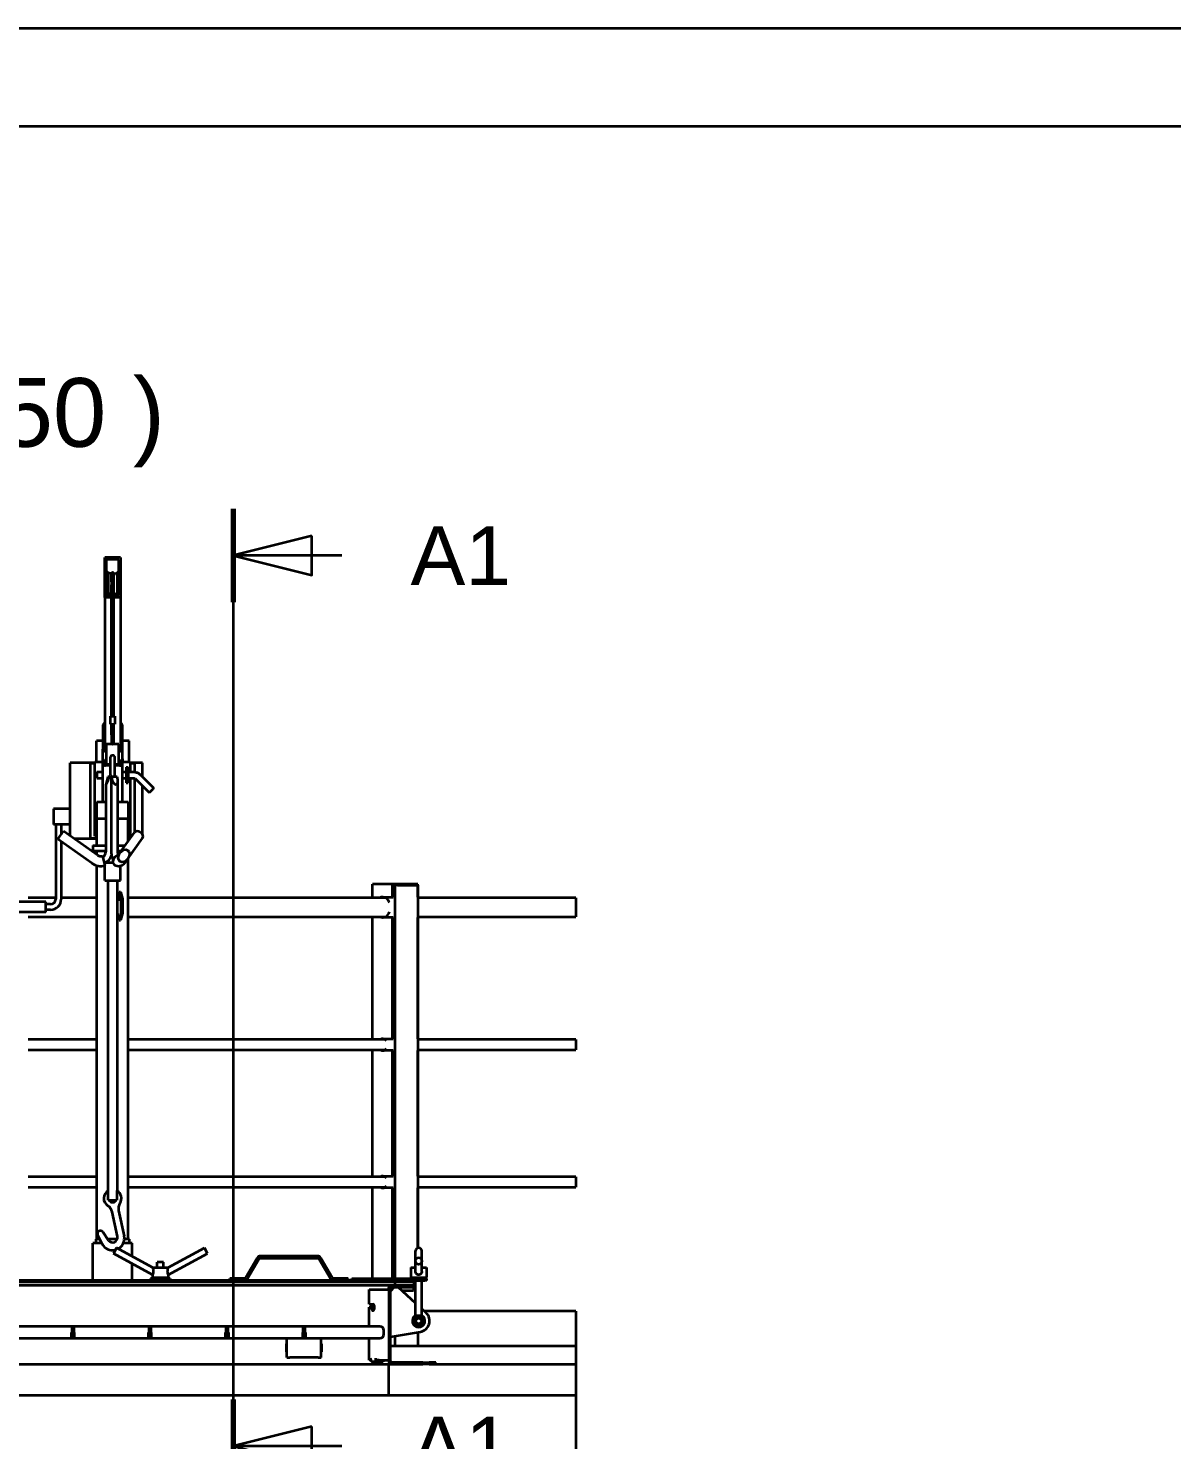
# Model space of a CAD drawing. Header units: millimetres. Extents: x 0 to 42050, y 0 to 29700.
# Drawn here: x 5390 to 8305, y 26104 to 29700 of the extents above; entities that cross this region are included whole.
import ezdxf

# ---------------------------------------------------------------- set-up
doc = ezdxf.new("R2010")
doc.units = ezdxf.units.MM
doc.header["$LTSCALE"] = 50
doc.linetypes.add('CHAIN', pattern=[0.3543, 0.2362, -0.0295, 0.0591, -0.0295])
doc.layers.get('0').update_dxf_attribs({"lineweight": 18})
for name, color, linetype, lineweight in [('Border', 7, 'Continuous', 35), ('Hatch', 7, 'Continuous', 18), ('Section Line', 7, 'CHAIN', 35), ('Symbol', 7, 'Continuous', 18), ('Visible', 7, 'Continuous', 35)]:
    doc.layers.add(name, color=color, linetype=linetype, lineweight=lineweight)
doc.styles.add('Label Text', font='arial.ttf')
doc.styles.add('Title', font='arial.ttf')
pattern_1 = [(100.0002, (0, 0), (-156.33815, -27.5671), [])]
pattern_2 = [(10, (0, 0), (-27.56665, 156.3382), [])]
pattern_3 = [(130.00025, (0, 0), (-121.6091, -102.04305), [])]

# ---------------------------------------------------------------- blocks, each defined once
blk = doc.blocks.new('Borders Bigadan Border')
at = {"layer": 'Border'}
for p, q in [((0, 594), (841, 594)), ((836, 589), (20, 589))]:
    blk.add_line(p, q, dxfattribs=at)
blk = doc.blocks.new('2dTransSection1')
at = {"layer": 'Section Line', "linetype": 'CHAIN', "ltscale": 21.348408}
blk.add_line((118.263, 569.513), (118.263, 519.367), dxfattribs=at)
at = {"layer": 'Section Line', "linetype": 'Continuous', "lineweight": 70}
for p, q in [((118.263, 569.513), (118.263, 564.749)), ((118.263, 524.13), (118.263, 519.367))]:
    blk.add_line(p, q, dxfattribs=at)
at = {"layer": 'Section Line', "linetype": 'Continuous'}
for p, q in [((122.263, 568.131), (118.263, 567.131)), ((122.263, 566.131), (122.263, 568.131)), ((122.263, 567.131), (118.263, 567.131)), ((118.263, 567.131), (122.263, 566.131)), ((123.802, 567.131), (122.263, 567.131)), ((122.263, 522.748), (118.263, 521.748)), ((122.263, 520.748), (122.263, 522.748)), ((122.263, 521.748), (118.263, 521.748)), ((118.263, 521.748), (122.263, 520.748)), ((123.802, 521.748), (122.263, 521.748))]:
    blk.add_line(p, q, dxfattribs=at)
at = {"layer": 'Section Line', "linetype": 'Continuous', "flags": 128}
for points in [[(122.263, 568.131), (118.263, 567.131), (122.263, 566.131), (122.263, 568.131)], [(122.263, 522.748), (118.263, 521.748), (122.263, 520.748), (122.263, 522.748)]]:
    blk.add_lwpolyline(points, dxfattribs=at)
at = {"layer": 'Section Line'}
for points in [[(122.263, 568.131), (118.263, 567.131), (122.263, 566.131), (122.263, 568.131)], [(122.263, 522.748), (118.263, 521.748), (122.263, 520.748), (122.263, 522.748)]]:
    blk.add_solid(points, dxfattribs=at)
at = {"layer": 'Section Line', "char_height": 3, "attachment_point": 7, "style": 'Title'}
for insert in [(127.297, 565.625), (127.297, 520.243)]:
    blk.add_mtext('A1', dxfattribs=dict(at, insert=insert))

msp = doc.modelspace()

# ---------------------------------------------------------------- hatches: boundary and pattern name
at = {"layer": 'Hatch'}
h = msp.add_hatch(dxfattribs=at)
h.set_pattern_fill('ANSI31', color=256, scale=1270, angle=85.00025, style=0)
h.set_pattern_definition(pattern_3)
edge = h.paths.add_edge_path()
edge.add_ellipse((5634.38, 27591.42), major_axis=(10.24, 14.34), ratio=0.7094065, start_angle=0, end_angle=360)
h = msp.add_hatch(dxfattribs=at)
h.set_pattern_fill('ANSI31', color=256, scale=1270, angle=-5.00002, style=0)
h.set_pattern_definition([(40, (0, 0), (-102.0425, 121.6096), [])])
edge = h.paths.add_edge_path()
edge.add_ellipse((6385.51, 26559.17), major_axis=(0, 9.1), ratio=0.8790755, start_angle=0, end_angle=360)
h = msp.add_hatch(dxfattribs=at)
h.set_pattern_fill('ANSI31', color=256, scale=1270, angle=55.00018, style=0)
h.set_pattern_definition(pattern_1)
edge = h.paths.add_edge_path()
edge.add_line((4444.51, 26484.34), (4444.51, 26503.34))
edge.add_ellipse((4447.51, 26503.34), major_axis=(0, 3), ratio=1, start_angle=0, end_angle=90, ccw=False)
edge.add_line((4447.51, 26506.34), (6371.51, 26506.34))
edge.add_ellipse((6371.51, 26503.34), major_axis=(3, 0), ratio=1, start_angle=0, end_angle=90, ccw=False)
edge.add_line((6374.51, 26503.34), (6374.51, 26484.34))
edge.add_line((6374.51, 26484.34), (6377.51, 26484.34))
edge.add_line((6377.51, 26484.34), (6377.51, 26503.34))
edge.add_ellipse((6371.51, 26503.34), major_axis=(0, 6), ratio=1, start_angle=270, end_angle=360)
edge.add_line((6371.51, 26509.34), (4447.51, 26509.34))
edge.add_ellipse((4447.51, 26503.34), major_axis=(-6, 0), ratio=1, start_angle=270, end_angle=360)
edge.add_line((4441.51, 26503.34), (4441.51, 26484.34))
edge.add_line((4441.51, 26484.34), (4444.51, 26484.34))
h = msp.add_hatch(dxfattribs=at)
h.set_pattern_fill('ANSI31', color=256, scale=1270, angle=-35, style=0)
h.set_pattern_definition(pattern_2)
h.paths.add_polyline_path([(6374.51, 26496.34), (6374.51, 26503.34), (6374.51, 26506.34), (6371.51, 26506.34), (6324.51, 26506.34), (6324.51, 26496.34), (6369.51, 26496.34)])
h = msp.add_hatch(dxfattribs=at)
h.set_pattern_fill('ANSI31', color=256, scale=1270, angle=85.00025, style=0)
h.set_pattern_definition(pattern_3)
edge = h.paths.add_edge_path()
edge.add_line((6369.51, 26496.34), (6317.51, 26496.34))
edge.add_ellipse((6317.51, 26488.34), major_axis=(-8, 0), ratio=1, start_angle=270, end_angle=360)
edge.add_line((6309.51, 26488.34), (6309.51, 26304.34))
edge.add_ellipse((6317.51, 26304.34), major_axis=(-8, 0), ratio=1, start_angle=0, end_angle=90)
edge.add_line((6317.51, 26296.34), (6396.51, 26296.34))
edge.add_line((6396.51, 26296.34), (6396.51, 26300.34))
edge.add_line((6396.51, 26300.34), (6317.51, 26300.34))
edge.add_ellipse((6317.51, 26304.34), major_axis=(-4, 0), ratio=1, start_angle=0, end_angle=90, ccw=False)
edge.add_line((6313.51, 26304.34), (6313.51, 26488.34))
edge.add_ellipse((6317.51, 26488.34), major_axis=(0, 4), ratio=1, start_angle=0, end_angle=90, ccw=False)
edge.add_line((6317.51, 26492.34), (6369.51, 26492.34))
edge.add_line((6369.51, 26492.34), (6369.51, 26496.34))
h = msp.add_hatch(dxfattribs=at)
h.set_pattern_fill('ANSI31', color=256, scale=1270, angle=-35, style=0)
h.set_pattern_definition(pattern_2)
h.paths.add_polyline_path([(5507.31, 26362.34), (5507.31, 26392.34), (5501.31, 26392.34), (5501.31, 26362.34)])
h = msp.add_hatch(dxfattribs=at)
h.set_pattern_fill('ANSI31', color=256, scale=1270, angle=-35, style=0)
h.set_pattern_definition(pattern_2)
h.paths.add_polyline_path([(5703.68, 26362.34), (5703.68, 26392.34), (5697.68, 26392.34), (5697.68, 26362.34)])
h = msp.add_hatch(dxfattribs=at)
h.set_pattern_fill('ANSI31', color=256, scale=1270, angle=55.00018, style=0)
h.set_pattern_definition(pattern_1)
h.paths.add_polyline_path([(5900.11, 26362.34), (5900.11, 26392.34), (5894.11, 26392.34), (5894.11, 26362.34)])
h = msp.add_hatch(dxfattribs=at)
h.set_pattern_fill('ANSI31', color=256, scale=1270, angle=-20, style=0)
h.set_pattern_definition([(25, (0, 0), (-67.09065, 143.8764), [])])
h.paths.add_polyline_path([(6096.51, 26362.34), (6096.51, 26392.34), (6090.51, 26392.34), (6090.51, 26362.34)])
h = msp.add_hatch(dxfattribs=at)
h.set_pattern_fill('ANSI31', color=256, scale=1270, angle=85.00025, style=0)
h.set_pattern_definition(pattern_3)
h.paths.add_polyline_path([(6412.51, 26300.34), (6412.51, 26296.34), (6429.51, 26296.34), (6429.51, 26300.34)])

# ---------------------------------------------------------------- linework, layer by layer
at = {"layer": 'Visible'}
for p, q in [((5625.51, 28351.32), (5585.51, 28351.32)), ((5585.51, 28249.8), (5585.51, 28351.32)), ((5589.51, 28346.24), (5589.51, 28254.87)), ((5621.51, 28346.24), (5589.51, 28346.24)), ((5621.51, 28254.87), (5621.51, 28346.24)), ((5625.51, 28351.32), (5625.51, 28249.8)), ((5591.01, 28315.32), (5591.01, 28255.32)), ((5591.51, 28315.32), (5591.01, 28315.32)), ((5591.51, 28315.32), (5591.51, 28255.32)), ((5594.01, 28312.82), (5591.51, 28315.32)), ((5594.01, 28312.82), (5594.01, 28257.82)), ((5602.51, 28310.24), (5594.01, 28312.82)), ((5602.51, 28305.9), (5602.51, 28282.15)), ((5608.51, 28310.24), (5617.01, 28312.82)), ((5608.51, 28282.15), (5608.51, 28305.9)), ((5617.01, 28312.82), (5619.51, 28315.32)), ((5617.01, 28312.82), (5617.01, 28257.82)), ((5619.51, 28315.32), (5619.51, 28281.96)), ((5620.01, 28315.32), (5619.51, 28315.32)), ((5620.01, 28315.32), (5620.01, 28255.32)), ((5602.51, 27946.86), (5602.51, 28282.15)), ((5608.51, 27946.86), (5608.51, 28282.15)), ((5618.01, 28272.84), (5618.01, 28261)), ((5602.51, 28249.8), (5585.51, 28249.8)), ((5585.51, 28249.8), (5585.51, 27861.35)), ((5589.51, 28254.87), (5602.51, 28254.87)), ((5591.51, 28255.32), (5591.01, 28255.32)), ((5594.01, 28257.82), (5591.51, 28255.32)), ((5602.51, 28260.41), (5594.01, 28257.82)), ((5608.51, 28260.41), (5617.01, 28257.82)), ((5608.51, 28254.87), (5621.51, 28254.87)), ((5625.51, 28249.8), (5608.51, 28249.8)), ((5617.01, 28257.82), (5618.1, 28256.73)), ((5620.01, 28255.32), (5618.25, 28255.32)), ((5625.51, 28249.8), (5625.51, 27861.35)), ((5599.51, 27946.86), (5611.51, 27946.86)), ((5599.51, 27946.86), (5599.51, 27926.86)), ((5611.51, 27946.86), (5611.51, 27926.86)), ((5580.51, 27924.95), (5580.51, 27862.86)), ((5584.11, 27862.86), (5584.11, 27924.95)), ((5599.51, 27926.86), (5611.51, 27926.86)), ((5602.51, 27899.86), (5602.51, 27926.86)), ((5608.51, 27899.86), (5608.51, 27926.86)), ((5626.91, 27924.95), (5626.91, 27862.86)), ((5630.51, 27862.86), (5630.51, 27924.95)), ((5564.51, 27831.14), (5564.51, 27884.14)), ((5580.51, 27884.14), (5564.51, 27884.14)), ((5621.51, 27875.63), (5589.51, 27875.63)), ((5589.51, 27875.63), (5589.51, 27824.64)), ((5602.51, 27899.86), (5602.51, 27878.64)), ((5608.51, 27878.64), (5608.51, 27899.86)), ((5621.51, 27824.64), (5621.51, 27875.63)), ((5647.51, 27884.14), (5630.51, 27884.14)), ((5647.51, 27831.14), (5647.51, 27884.14)), ((5580.51, 27838.23), (5580.51, 27862.86)), ((5580.51, 27827.18), (5580.51, 27838.23)), ((5589.51, 27861.28), (5586.11, 27861.28)), ((5586.11, 27858.44), (5589.51, 27858.44)), ((5599.51, 27841.14), (5599.51, 27798.64)), ((5611.51, 27798.64), (5611.51, 27841.14)), ((5624.91, 27861.28), (5621.51, 27861.28)), ((5621.51, 27858.44), (5624.91, 27858.44)), ((5630.51, 27838.23), (5630.51, 27862.86)), ((5630.51, 27838.23), (5630.51, 27827.18)), ((5560.51, 27828.64), (5497.51, 27828.64)), ((5497.51, 27641.87), (5497.51, 27828.64)), ((5554.51, 27826.64), (5548.51, 27826.64)), ((5548.51, 27826.64), (5548.51, 27636.64)), ((5560.51, 27826.64), (5554.51, 27826.64)), ((5560.51, 27831.14), (5580.51, 27831.14)), ((5560.51, 27641.14), (5560.51, 27831.14)), ((5565.51, 27805.25), (5565.51, 27789.25)), ((5565.51, 27805.25), (5580.51, 27805.25)), ((5580.51, 27729.06), (5580.51, 27827.18)), ((5585.51, 27833.84), (5585.51, 27825.44)), ((5585.51, 27825.44), (5589.51, 27825.44)), ((5586.11, 27833.82), (5589.51, 27833.82)), ((5599.51, 27821.5), (5587.71, 27821.5)), ((5589.51, 27824.64), (5599.51, 27824.64)), ((5611.51, 27824.64), (5621.51, 27824.64)), ((5623.31, 27821.5), (5611.51, 27821.5)), ((5621.51, 27833.82), (5624.91, 27833.82)), ((5621.51, 27825.44), (5625.51, 27825.44)), ((5625.51, 27833.84), (5625.51, 27825.44)), ((5630.51, 27831.14), (5650.51, 27831.14)), ((5630.51, 27729.06), (5630.51, 27827.18)), ((5630.51, 27805.25), (5640.51, 27805.25)), ((5640.51, 27817.25), (5640.51, 27777.25)), ((5640.51, 27817.25), (5645.51, 27817.25)), ((5645.51, 27817.25), (5645.51, 27777.25)), ((5645.51, 27805.25), (5658.88, 27805.25)), ((5650.51, 27831.14), (5650.51, 27805.25)), ((5682.01, 27828.64), (5650.51, 27828.64)), ((5656.51, 27826.64), (5650.51, 27826.64)), ((5662.51, 27826.64), (5656.51, 27826.64)), ((5662.51, 27804.97), (5662.51, 27826.64)), ((5682.01, 27792.18), (5682.01, 27828.64)), ((5565.51, 27789.25), (5580.51, 27789.25)), ((5593.63, 27792.64), (5588.27, 27772.64)), ((5588.27, 27772.64), (5588.27, 27601.64)), ((5596.72, 27792.64), (5593.63, 27792.64)), ((5596.72, 27792.64), (5602.13, 27792.64)), ((5601.51, 27794.17), (5601.51, 27792.64)), ((5602.13, 27792.64), (5602.99, 27792.64)), ((5602.13, 27792.64), (5602.13, 27601.64)), ((5616.83, 27792.64), (5602.99, 27792.64)), ((5609.51, 27792.64), (5609.51, 27794.17)), ((5618.13, 27781.21), (5618.13, 27601.64)), ((5630.51, 27789.25), (5640.51, 27789.25)), ((5640.51, 27777.25), (5645.51, 27777.25)), ((5645.51, 27789.25), (5658.88, 27789.25)), ((5650.51, 27789.25), (5650.51, 27641.14)), ((5662.51, 27652.06), (5662.51, 27788.4)), ((5664.57, 27786.92), (5698.78, 27753.1)), ((5675.82, 27798.3), (5710.03, 27764.48)), ((5682.01, 27645.11), (5682.01, 27769.68)), ((5565.51, 27686.66), (5565.51, 27729.06)), ((5565.51, 27729.06), (5588.27, 27729.06)), ((5618.13, 27729.06), (5645.51, 27729.06)), ((5645.51, 27729.06), (5645.51, 27686.66)), ((5454.51, 27711.14), (5454.51, 27671.14)), ((5497.51, 27711.14), (5454.51, 27711.14)), ((5460.51, 27671.14), (5454.51, 27671.14)), ((5474.51, 27671.14), (5460.51, 27671.14)), ((5460.51, 27671.14), (5460.51, 27481.14)), ((5474.51, 27671.14), (5474.51, 27645.88)), ((5497.51, 27671.14), (5474.51, 27671.14)), ((5565.51, 27686.66), (5588.27, 27686.66)), ((5565.51, 27617.34), (5565.51, 27686.66)), ((5618.13, 27686.66), (5645.51, 27686.66)), ((5645.51, 27628.52), (5645.51, 27686.66)), ((5465.86, 27633.52), (5480.2, 27654)), ((5552.91, 27572.56), (5465.86, 27633.52)), ((5474.51, 27627.46), (5474.51, 27481.14)), ((5567.25, 27593.04), (5480.2, 27654)), ((5565.51, 27634.64), (5507.84, 27634.64)), ((5548.51, 27636.64), (5565.51, 27636.64)), ((5565.51, 27641.14), (5560.51, 27641.14)), ((5624.21, 27598.68), (5661.58, 27651.02)), ((5644.55, 27584.15), (5681.93, 27636.5)), ((5650.51, 27641.14), (5645.51, 27641.14)), ((5645.51, 27636.64), (5651.31, 27636.64)), ((5649.89, 27634.64), (5645.51, 27634.64)), ((5682.01, 27634.64), (5680.61, 27634.64)), ((5682.01, 27634.64), (5682.01, 27636.62)), ((5555.51, 27617.34), (5588.27, 27617.34)), ((5555.51, 27617.34), (5555.51, 27604.34)), ((5555.51, 27604.34), (5565.51, 27604.34)), ((5565.51, 27604.34), (5575.51, 27604.34)), ((5565.51, 27594.26), (5565.51, 27604.34)), ((5575.51, 27604.34), (5588.27, 27604.34)), ((5579.65, 27590.82), (5585.84, 27567.15)), ((5618.05, 27590.07), (5624.21, 27598.68)), ((5618.13, 27617.34), (5637.53, 27617.34)), ((5618.13, 27604.34), (5628.24, 27604.34)), ((5638.4, 27575.54), (5644.55, 27584.15)), ((5645.51, 26614.34), (5645.51, 27585.5)), ((5565.51, 26614.34), (5565.51, 27566.69)), ((5585.51, 27568.41), (5585.51, 27573.16)), ((5585.51, 27528.34), (5585.51, 27566.51)), ((5606.46, 27573.34), (5585.57, 27573.34)), ((5593.51, 27578.16), (5593.51, 27573.34)), ((5625.51, 27528.34), (5625.51, 27566.03)), ((5585.51, 27528.34), (5625.51, 27528.34)), ((5593.51, 27528.34), (5593.51, 26737.82)), ((5617.51, 27528.34), (5617.51, 26737.82)), ((5622.59, 27499.41), (5617.53, 27481.51)), ((5617.53, 27481.51), (5617.53, 27445.71)), ((5622.59, 27499.41), (5625.55, 27499.41)), ((5627.65, 27481.51), (5622.59, 27499.41)), ((5625.55, 27499.41), (5630.61, 27481.51)), ((5627.65, 27481.51), (5630.61, 27481.51)), ((5627.65, 27445.71), (5627.65, 27481.51)), ((5630.61, 27481.51), (5630.61, 27445.71)), ((5435.51, 27474.64), (5352.01, 27474.64)), ((5435.51, 27447.64), (5352.01, 27447.64)), ((5435.51, 27447.64), (5435.51, 27474.64)), ((5447.51, 27468.14), (5435.51, 27468.14)), ((5447.51, 27454.14), (5435.51, 27454.14)), ((5617.53, 27445.71), (5622.59, 27427.82)), ((5622.59, 27427.82), (5627.65, 27445.71)), ((5630.61, 27445.71), (5625.55, 27427.82)), ((5630.61, 27445.71), (5627.65, 27445.71)), ((5622.59, 27427.82), (5625.55, 27427.82)), ((5594.6, 26714.34), (5594.6, 26738.46)), ((5616.42, 26738.46), (5616.42, 26714.34)), ((5594.6, 26714.34), (5616.42, 26714.34)), ((5620.88, 26687.63), (5634.84, 26622.58)), ((5617.73, 26621.41), (5604.28, 26684.07)), ((5572.94, 26614.34), (5562.51, 26614.34)), ((5562.51, 26614.34), (5562.51, 26604.34)), ((5578.69, 26602.86), (5567.39, 26625.43)), ((5580.24, 26633.09), (5595.27, 26611.62)), ((5617.19, 26614.34), (5593.37, 26614.34)), ((5648.51, 26614.34), (5635.45, 26614.34)), ((5648.51, 26604.34), (5648.51, 26614.34)), ((5555.51, 26509.34), (5555.51, 26604.34)), ((5577.95, 26604.34), (5555.51, 26604.34)), ((5615.14, 26592.34), (5607.51, 26578.27)), ((5707.51, 26524.04), (5607.51, 26578.27)), ((5707.51, 26542.25), (5615.14, 26592.34)), ((5655.51, 26604.34), (5633.03, 26604.34)), ((5655.51, 26570.44), (5655.51, 26604.34)), ((5747.51, 26542.25), (5839.89, 26592.34)), ((5747.51, 26524.04), (5847.51, 26578.27)), ((5847.51, 26578.27), (5839.89, 26592.34)), ((6377.51, 26559.17), (6377.51, 26585.3)), ((6393.51, 26559.17), (6393.51, 26585.3)), ((5655.51, 26509.34), (5655.51, 26552.24)), ((5707.51, 26542.34), (5747.51, 26542.34)), ((5707.51, 26542.34), (5707.51, 26542.25)), ((5735.51, 26556.34), (5719.51, 26556.34)), ((5719.51, 26542.34), (5719.51, 26556.34)), ((5735.51, 26542.34), (5735.51, 26556.34)), ((5747.51, 26542.34), (5747.51, 26542.25)), ((5973.8, 26566.6), (5945.07, 26516.84)), ((5949.4, 26514.34), (5978.13, 26564.1)), ((6127.56, 26571.6), (5982.46, 26571.6)), ((5982.46, 26566.6), (6127.56, 26566.6)), ((6131.89, 26564.1), (6160.62, 26514.34)), ((6164.95, 26516.84), (6136.22, 26566.6)), ((6365.51, 26542.34), (6377.51, 26542.34)), ((6365.51, 26542.34), (6365.51, 26517.34)), ((6377.51, 26532.24), (6377.51, 26559.17)), ((6393.51, 26532.24), (6393.51, 26559.17)), ((6393.51, 26542.34), (6405.51, 26542.34)), ((6405.51, 26542.34), (6405.51, 26517.34)), ((6371.51, 26509.34), (4447.51, 26509.34)), ((4447.51, 26506.34), (6371.51, 26506.34)), ((5752.51, 26514.34), (5702.51, 26514.34)), ((5702.51, 26514.34), (5702.51, 26509.34)), ((5707.51, 26524.04), (5707.51, 26517.34)), ((5707.51, 26517.34), (5747.51, 26517.34)), ((5712.51, 26514.34), (5712.51, 26517.34)), ((5742.51, 26514.34), (5742.51, 26517.34)), ((5747.51, 26524.04), (5747.51, 26517.34)), ((5752.51, 26514.34), (5752.51, 26509.34)), ((5940.74, 26514.34), (5904.51, 26514.34)), ((5904.51, 26509.34), (5904.51, 26514.34)), ((6205.51, 26514.34), (6169.28, 26514.34)), ((6205.51, 26509.34), (6205.51, 26514.34)), ((6215.51, 26509.34), (6215.51, 26514.34)), ((6215.51, 26514.34), (6401.51, 26514.34)), ((6374.51, 26506.34), (6324.51, 26506.34)), ((6324.51, 26506.34), (6324.51, 26496.34)), ((6365.51, 26517.34), (6405.51, 26517.34)), ((6370.51, 26514.34), (6370.51, 26517.34)), ((6371.51, 26509.34), (6401.51, 26509.34)), ((6374.51, 26496.34), (6374.51, 26506.34)), ((6377.51, 26503.34), (6377.51, 26509.34)), ((6393.51, 26420.19), (6393.51, 26509.34)), ((6400.51, 26514.34), (6400.51, 26517.34)), ((6406.51, 26514.34), (6401.51, 26514.34)), ((6406.51, 26509.34), (6401.51, 26509.34)), ((6406.51, 26509.34), (6406.51, 26514.34)), ((6317.51, 26496.34), (4501.51, 26496.34)), ((6259.61, 26486.34), (6262.39, 26486.34)), ((6259.61, 26449.34), (6259.61, 26486.34)), ((6262.39, 26486.34), (6275.86, 26486.34)), ((6275.86, 26486.34), (6285.04, 26486.34)), ((6285.04, 26486.34), (6309.51, 26486.34)), ((6309.51, 26488.34), (6309.51, 26304.34)), ((6323.51, 26492.34), (6313.51, 26482.34)), ((6313.51, 26304.34), (6313.51, 26488.34)), ((6313.51, 26484.34), (6315.51, 26484.34)), ((6369.51, 26496.34), (6317.51, 26496.34)), ((6317.51, 26492.34), (6369.51, 26492.34)), ((6324.51, 26496.34), (6374.51, 26496.34)), ((6377.51, 26451.79), (6334.09, 26491.81)), ((6342.19, 26484.34), (6372.39, 26484.34)), ((6369.51, 26492.34), (6369.51, 26496.34)), ((6372.39, 26496.34), (6372.39, 26484.34)), ((6374.51, 26503.34), (6374.51, 26484.34)), ((6374.51, 26484.34), (6377.51, 26484.34)), ((6377.51, 26484.34), (6377.51, 26503.34)), ((6377.51, 26420.19), (6377.51, 26484.34)), ((6262.39, 26449.34), (6259.61, 26449.34)), ((6259.61, 26441.34), (6262.39, 26441.34)), ((6259.61, 26392.34), (6259.61, 26441.34)), ((6262.39, 26449.34), (6269.13, 26449.34)), ((6265.59, 26441.34), (6262.39, 26441.34)), ((6264.25, 26445.34), (6264.25, 26449.34)), ((6268.42, 26441.34), (6265.59, 26441.34)), ((6266.3, 26436.34), (6266.3, 26440.34)), ((6268.11, 26449.34), (6268.11, 26445.34)), ((6269.13, 26440.34), (6269.13, 26436.34)), ((6270.63, 26432.95), (6270.63, 26448.72)), ((6271.96, 26445.34), (6271.96, 26436.34)), ((6404.49, 26426.93), (6393.51, 26437.04)), ((6377.51, 26420.19), (6393.51, 26420.19)), ((5501.31, 26392.34), (5310.85, 26392.34)), ((5313.35, 26362.34), (5500.81, 26362.34)), ((5500.81, 26377.34), (5501.31, 26377.34)), ((5500.81, 26362.34), (5500.81, 26377.34)), ((5507.31, 26392.34), (5501.31, 26392.34)), ((5501.31, 26392.34), (5501.31, 26362.34)), ((5501.31, 26362.34), (5507.31, 26362.34)), ((5697.68, 26392.34), (5507.31, 26392.34)), ((5507.31, 26362.34), (5507.31, 26392.34)), ((5507.31, 26377.34), (5507.81, 26377.34)), ((5507.81, 26377.34), (5507.81, 26362.34)), ((5507.81, 26362.34), (5695.18, 26362.34)), ((5697.18, 26364.34), (5697.18, 26377.34)), ((5697.18, 26377.34), (5697.68, 26377.34)), ((5703.68, 26392.34), (5697.68, 26392.34)), ((5697.68, 26392.34), (5697.68, 26362.34)), ((5697.68, 26362.34), (5703.68, 26362.34)), ((5703.68, 26362.34), (5703.68, 26392.34)), ((5894.11, 26392.34), (5703.68, 26392.34)), ((5703.68, 26377.34), (5704.18, 26377.34)), ((5704.18, 26377.34), (5704.18, 26364.34)), ((5706.18, 26362.34), (5891.61, 26362.34)), ((5893.61, 26364.34), (5893.61, 26377.34)), ((5893.61, 26377.34), (5894.11, 26377.34)), ((5900.11, 26392.34), (5894.11, 26392.34)), ((5894.11, 26392.34), (5894.11, 26362.34)), ((5894.11, 26362.34), (5900.11, 26362.34)), ((6090.51, 26392.34), (5900.11, 26392.34)), ((5900.11, 26362.34), (5900.11, 26392.34)), ((5900.11, 26377.34), (5900.61, 26377.34)), ((5900.61, 26377.34), (5900.61, 26364.34)), ((5902.61, 26362.34), (6088.01, 26362.34)), ((6049.51, 26312.84), (6049.51, 26362.34)), ((6090.51, 26362.84), (6089.34, 26362.84)), ((6090.01, 26364.34), (6090.01, 26377.34)), ((6090.01, 26377.34), (6090.51, 26377.34)), ((6096.51, 26392.34), (6090.51, 26392.34)), ((6090.51, 26392.34), (6090.51, 26362.34)), ((6090.51, 26362.34), (6096.51, 26362.34)), ((6096.51, 26362.34), (6096.51, 26392.34)), ((6287.01, 26392.34), (6096.51, 26392.34)), ((6096.51, 26377.34), (6097.01, 26377.34)), ((6097.69, 26362.84), (6096.51, 26362.84)), ((6097.01, 26377.34), (6097.01, 26364.34)), ((6099.01, 26362.34), (6287.01, 26362.34)), ((6137.51, 26312.84), (6137.51, 26362.34)), ((6259.61, 26306.34), (6259.61, 26362.34)), ((6297.01, 26372.34), (6297.01, 26382.34)), ((6313.51, 26366.34), (6389.98, 26378.69)), ((6049.01, 26348.34), (6049.51, 26348.34)), ((6049.01, 26327.34), (6049.01, 26348.34)), ((6049.51, 26327.34), (6049.01, 26327.34)), ((6137.51, 26348.34), (6138.01, 26348.34)), ((6138.01, 26327.34), (6137.51, 26327.34)), ((6138.01, 26348.34), (6138.01, 26327.34)), ((6785.87, 26343.31), (6785.87, 26296.34)), ((6049.51, 26312.84), (6057.51, 26312.84)), ((6129.51, 26312.84), (6057.51, 26312.84)), ((6129.51, 26312.84), (6137.51, 26312.84)), ((6262.39, 26306.34), (6259.61, 26306.34)), ((6262.39, 26306.34), (6262.39, 26311.84)), ((6263.63, 26306.34), (6262.39, 26306.34)), ((6282.58, 26302.34), (6269.11, 26302.34)), ((6275.86, 26311.84), (6275.86, 26306.34)), ((6285.04, 26306.34), (6275.86, 26306.34)), ((6282.58, 26306.34), (6293.54, 26306.34)), ((6282.58, 26302.34), (6293.54, 26302.34)), ((6285.04, 26306.34), (6309.51, 26306.34)), ((6293.54, 26306.34), (6294.71, 26306.34)), ((6294.71, 26302.34), (6293.54, 26302.34)), ((6294.71, 26306.34), (6294.71, 26302.34)), ((6396.51, 26300.34), (6317.51, 26300.34)), ((6317.51, 26296.34), (6396.51, 26296.34)), ((6396.51, 26296.34), (6396.51, 26300.34)), ((6396.51, 26300.34), (6412.51, 26300.34)), ((6412.51, 26296.34), (6396.51, 26296.34)), ((6412.51, 26300.34), (6412.51, 26296.34)), ((6429.51, 26300.34), (6412.51, 26300.34)), ((6412.51, 26296.34), (6429.51, 26296.34)), ((6429.51, 26296.34), (6429.51, 26300.34))]:
    msp.add_line(p, q, dxfattribs=at)
at = {"layer": 'Visible', "color": 9, "true_color": 0xc0c0c0}
for p, q in [((6318.05, 27519.34), (6268.04, 27519.34)), ((6268.04, 27484.49), (6268.04, 27519.34)), ((6383.61, 27519.34), (6318.05, 27519.34)), ((6318.05, 27519.34), (6318.05, 27486.34)), ((6320.24, 27516.34), (6320.24, 27486.34)), ((6321.69, 27516.34), (6320.24, 27516.34)), ((6321.69, 27516.34), (6325.12, 27516.34)), ((6325.12, 27516.34), (6325.12, 26514.34)), ((6331.67, 27516.34), (6325.12, 27516.34)), ((6331.67, 27516.34), (6376.84, 27516.34)), ((6376.84, 27516.34), (6383.39, 27516.34)), ((6383.39, 27516.34), (6383.39, 26592.08)), ((6383.61, 27486.34), (6383.61, 27519.34)), ((5460.51, 27484.49), (5390.45, 27484.49)), ((5565.51, 27484.49), (5474.51, 27484.49)), ((6302.28, 27484.49), (5645.51, 27484.49)), ((6293.04, 27486.34), (6318.05, 27486.34)), ((6300.09, 27486.34), (6304.22, 27482.85)), ((6318.05, 27486.34), (6320.24, 27486.34)), ((6383.39, 27486.34), (6383.61, 27486.34)), ((6785.87, 27484.49), (6383.39, 27484.49)), ((6785.87, 27484.49), (6785.87, 27436.19)), ((5390.45, 27436.19), (5565.51, 27436.19)), ((5645.51, 27436.19), (6301.91, 27436.19)), ((6268.04, 27123.79), (6268.04, 27436.19)), ((6318.05, 27434.34), (6293.04, 27434.34)), ((6318.05, 27434.34), (6318.05, 27125.34)), ((6320.24, 27434.34), (6318.05, 27434.34)), ((6320.24, 27434.34), (6320.24, 27125.34)), ((6383.39, 27436.19), (6785.87, 27436.19)), ((6383.61, 27434.34), (6383.39, 27434.34)), ((6383.61, 27125.34), (6383.61, 27434.34)), ((5565.51, 27123.79), (5390.45, 27123.79)), ((6299.91, 27123.79), (5645.51, 27123.79)), ((6293.04, 27125.34), (6318.05, 27125.34)), ((6298.07, 27125.34), (6300.45, 27123.33)), ((6318.05, 27125.34), (6320.24, 27125.34)), ((6383.39, 27125.34), (6383.61, 27125.34)), ((6785.87, 27123.79), (6383.39, 27123.79)), ((6785.87, 27123.79), (6785.87, 27096.89)), ((5390.45, 27096.89), (5565.51, 27096.89)), ((5645.51, 27096.89), (6299.86, 27096.89)), ((6268.04, 26773.79), (6268.04, 27096.89)), ((6318.05, 27095.34), (6293.04, 27095.34)), ((6318.05, 27095.34), (6318.05, 26775.34)), ((6320.24, 27095.34), (6318.05, 27095.34)), ((6320.24, 27095.34), (6320.24, 26775.34)), ((6383.39, 27096.89), (6785.87, 27096.89)), ((6383.61, 27095.34), (6383.39, 27095.34)), ((6383.61, 26775.34), (6383.61, 27095.34)), ((5565.51, 26773.79), (5390.45, 26773.79)), ((6299.91, 26773.79), (5645.51, 26773.79)), ((6293.04, 26775.34), (6318.05, 26775.34)), ((6298.07, 26775.34), (6300.45, 26773.33)), ((6318.05, 26775.34), (6320.24, 26775.34)), ((6383.39, 26775.34), (6383.61, 26775.34)), ((6785.87, 26773.79), (6383.39, 26773.79)), ((6785.87, 26773.79), (6785.87, 26746.89)), ((5390.45, 26746.89), (5565.51, 26746.89)), ((5645.51, 26746.89), (6299.86, 26746.89)), ((6268.04, 26514.34), (6268.04, 26746.89)), ((6318.05, 26745.34), (6293.04, 26745.34)), ((6318.05, 26745.34), (6318.05, 26514.34)), ((6320.24, 26745.34), (6318.05, 26745.34)), ((6320.24, 26745.34), (6320.24, 26514.34)), ((6383.39, 26746.89), (6785.87, 26746.89)), ((6383.61, 26745.34), (6383.39, 26745.34)), ((6383.61, 26592.13), (6383.61, 26745.34)), ((6785.87, 26431.34), (6399.7, 26431.34)), ((6785.87, 26431.34), (6785.87, 26343.31)), ((6325.12, 26368.21), (6325.12, 26343.34)), ((6383.39, 26377.63), (6383.39, 26343.34)), ((4804.51, 26296.34), (6309.51, 26296.34)), ((6309.51, 26296.34), (6317.51, 26296.34)), ((6309.51, 26216.34), (6309.51, 26296.34)), ((6429.51, 26296.34), (6785.87, 26296.34)), ((6785.87, 26296.34), (6785.87, 26216.34)), ((6309.51, 26216.34), (4804.51, 26216.34)), ((6785.87, 26216.34), (6309.51, 26216.34)), ((6785.87, 26216.34), (6785.87, 25696.34))]:
    msp.add_line(p, q, dxfattribs=at)
at = {"layer": 'Visible'}
for radius in [13.56, 11.58, 8.9, 8, 7]:
    msp.add_circle((6385.51, 26406.34), radius, dxfattribs=at)
for centre, radius, start, end in [((5605.51, 28310.15), 3, 1.6265, 178.3735), ((5605.51, 27878.64), 3, 180, 0), ((5605.51, 27859.64), 16, 87.69252, 92.30748), ((5605.51, 27798.64), 6, 180, 0), ((5575.86, 27605.33), 15, 235, 284.65634), ((5573.27, 27601.64), 15, 297.8739, 0), ((5573.27, 27601.64), 31, 294.09031, 342.96619), ((5575.86, 27605.33), 40, 235, 283.97003), ((5573.27, 27601.64), 31, 291.00836, 293.2511), ((5447.51, 27481.14), 27, 270, 0), ((5447.51, 27481.14), 13, 270, 0), ((5605.51, 26718.79), 22.5, 119.00144, 237.28531), ((5605.51, 26718.79), 22.5, 326.94492, 60.99856), ((5579.84, 26678.82), 25, 12.11512, 57.28531), ((5605.51, 26718.79), 10, 206.42415, 333.57585), ((5645.32, 26692.88), 25, 146.94492, 192.11512), ((5574.09, 26628.79), 7.5, 35, 206.58902), ((5605.51, 26618.79), 12.5, 215, 12.11512), ((5605.51, 26616.29), 30, 298.24407, 12.11512), ((5605.51, 26616.29), 30, 206.58902, 283.03307), ((5982.46, 26561.6), 10, 90, 150), ((5982.46, 26561.6), 5, 90, 150), ((6127.56, 26561.6), 10, 30, 90), ((6127.56, 26561.6), 5, 30, 90), ((5940.74, 26519.34), 5, 270, 330), ((5940.74, 26519.34), 10, 270, 330), ((6169.28, 26519.34), 10, 210, 270), ((6169.28, 26519.34), 5, 210, 270), ((6371.51, 26503.34), 6, 0, 90), ((6371.51, 26503.34), 3, 0, 90), ((6317.51, 26488.34), 8, 90, 180), ((6317.51, 26488.34), 4, 90, 180), ((6332.73, 26490.34), 2, 47.33659, 90), ((6385.51, 26406.34), 16, 120, 60), ((6385.51, 26406.34), 28, 279.18077, 47.33659), ((5695.18, 26364.34), 2, 270, 0), ((5706.18, 26364.34), 2, 180, 270), ((5891.61, 26364.34), 2, 270, 0), ((5902.61, 26364.34), 2, 180, 270), ((6088.01, 26364.34), 2, 270, 0), ((6099.01, 26364.34), 2, 180, 270), ((6287.01, 26382.34), 10, 0, 90), ((6287.01, 26372.34), 10, 270, 0), ((6317.51, 26304.34), 8, 180, 270), ((6317.51, 26304.34), 4, 180, 270)]:
    msp.add_arc(centre, radius, start, end, dxfattribs=at)
for centre, major_axis, ratio, start_param, end_param in [((5586.11, 27924.95), (-5.6, 0), 0.7880108, 4.8197379, 6.2831853), ((5586.11, 27924.95), (-2, 0), 0.7880108, 5.0170816, 6.2831853), ((5624.91, 27924.95), (5.6, 0), 0.7880108, 0, 1.4634474), ((5624.91, 27924.95), (2, 0), 0.7880108, 0, 1.2661037), ((5586.11, 27900.33), (-2, 0), 0.7880108, 5.0170816, 6.2831853), ((5587.71, 27886.75), (7.2, 0), 0.7880108, 1.8813182, 2.0943951), ((5624.91, 27900.33), (2, 0), 0.7880108, 0, 1.2661037), ((5623.31, 27886.75), (7.2, 0), 0.7880108, 1.0471976, 1.2602745), ((5586.11, 27862.86), (-5.6, 0), 0.7880108, 0, 1.5707963), ((5586.11, 27838.23), (-5.6, 0), 0.7880108, 0, 1.5707963), ((5586.11, 27862.86), (-2, 0), 0.7880108, 0, 1.5707963), ((5624.91, 27862.86), (2, 0), 0.7880108, 4.712389, 6.2831853), ((5624.91, 27862.86), (5.6, 0), 0.7880108, 4.712389, 6.2831853), ((5624.91, 27838.23), (5.6, 0), 0.7880108, 4.712389, 6.2831853), ((5587.71, 27827.18), (-7.2, 0), 0.7880108, 0, 1.5707963), ((5623.31, 27827.18), (7.2, 0), 0.7880108, 4.712389, 6.2831853), ((5704.4, 27758.79), (5.63, 5.69), 0.1051927, 3.1415927, 6.2831853), ((5671.76, 27643.76), (10.17, -7.26), 0.7094065, 0, 3.1415927), ((5616.86, 27578.72), (-5.79, -11.08), 0.8378457, 3.5410427, 6.2831853), ((6385.51, 26585.3), (-8, 0), 0.8790755, 3.1415927, 6.2831853), ((6263.21, 26445.34), (0, -4), 0.258819, 0, 1.5707963), ((6265.59, 26440.34), (0, 1), 0.7071068, 4.712389, 6.2831853), ((6269.13, 26436.34), (0, -4), 0.7071068, 4.712389, 7.8539816), ((6267.08, 26445.34), (0, -4), 0.258819, 0, 1.5707963), ((6268.42, 26440.34), (0, 1), 0.7071068, 4.712389, 6.2831853), ((6269.13, 26445.34), (0, 4), 0.7071068, 4.712389, 6.2831853), ((6271.96, 26436.34), (0, -4), 0.7071068, 4.712389, 5.7595865), ((11853.29, 26355.56), (7828.22, 8.01), 0.0011833, 3.8771506, 3.8772458), ((11853.29, 26355.56), (7828.22, 8.01), 0.0011833, 3.8938457, 3.8939392), ((11853.29, 26355.56), (7828.22, 8.01), 0.0011833, 3.9261961, 4.0083155), ((6269.11, 26311.84), (0, 9.5), 0.7071068, 1.5707963, 2.1882317), ((6269.11, 26311.84), (0, -9.5), 0.7071068, 5.3298243, 6.2831853), ((6282.58, 26311.84), (0, -9.5), 0.7071068, 5.3298243, 6.2831853), ((6282.58, 26311.84), (0, -5.5), 0.7071068, 6.2809499, 6.2831853)]:
    msp.add_ellipse(centre, major_axis=major_axis, ratio=ratio, start_param=start_param, end_param=end_param, dxfattribs=at)
for centre, major_axis, ratio in [((5634.38, 27591.42), (10.24, 14.34), 0.7094065), ((5622.59, 27484.4), (0, 5), 0.16326), ((6385.51, 26559.17), (0, 9.1), 0.8790755)]:
    msp.add_ellipse(centre, major_axis=major_axis, ratio=ratio, dxfattribs=at)
at = {"layer": 'Visible', "color": 9, "true_color": 0xc0c0c0}
for centre, major_axis, start_param, end_param in [((6293.04, 27460.34), (0, 26), 0, 0.3795103), ((6295.23, 27460.34), (0, 26), 0, 0.3795103), ((6295.32, 27460.34), (0, -26), 2.0436914, 2.6179939), ((6295.32, 27460.34), (0, -26), 5.903675, 7.3810866), ((6293.04, 27460.34), (0, -26), 5.903675, 6.2831853), ((6295.23, 27460.34), (0, -26), 5.903675, 6.2831853), ((6297.5, 27460.34), (0, -26), 5.903675, 6.2218072), ((6293.04, 27110.34), (0, 15), 0, 0.4586146), ((6295.23, 27110.34), (0, 15), 0, 0.4586146), ((6295.32, 27110.34), (0, -15), 2.2624317, 2.6179939), ((6293.04, 27110.34), (0, -15), 5.8245707, 6.2831853), ((6295.23, 27110.34), (0, -15), 5.8245707, 6.2831853), ((6295.32, 27110.34), (0, -15), 5.8245707, 7.1623463), ((6297.5, 27110.34), (0, -15), 5.8245707, 6.176662), ((6293.04, 26760.34), (0, 15), 0, 0.4586146), ((6295.23, 26760.34), (0, 15), 0, 0.4586146), ((6295.32, 26760.34), (0, -15), 2.2624317, 2.6179939), ((6293.04, 26760.34), (0, -15), 5.8245707, 6.2831853), ((6295.23, 26760.34), (0, -15), 5.8245707, 6.2831853), ((6295.32, 26760.34), (0, -15), 5.8245707, 7.1623463), ((6297.5, 26760.34), (0, -15), 5.8245707, 6.176662)]:
    msp.add_ellipse(centre, major_axis=major_axis, ratio=0.6851186, start_param=start_param, end_param=end_param, dxfattribs=at)
at = {"layer": 'Visible'}
for points, knots in [([(5605.51, 28285.41), (5605.39, 28285.11), (5605.22, 28284.77), (5604.96, 28284.5), (5604.89, 28284.44), (5604.77, 28284.38), (5604.72, 28284.36), (5604.62, 28284.35), (5604.57, 28284.36), (5604.48, 28284.39), (5604.43, 28284.42), (5604.31, 28284.52), (5604.24, 28284.6), (5604.06, 28284.88), (5603.95, 28285.14), (5603.64, 28286.03), (5603.44, 28286.98), (5602.95, 28290.34), (5602.77, 28293.19), (5602.56, 28298.96), (5602.53, 28301.45), (5602.51, 28305.18), (5602.51, 28306.56), (5602.52, 28308.38), (5602.52, 28308.97), (5602.52, 28309.81), (5602.52, 28310.08), (5602.51, 28310.22), (5602.51, 28310.24), (5602.51, 28310.24)], [0, 0, 0, 0, 0.0986408, 0.0986408, 0.1282281, 0.1282281, 0.147032, 0.147032, 0.1635163, 0.1635163, 0.1830452, 0.1830452, 0.2165325, 0.2165325, 0.2983476, 0.2983476, 0.534689, 0.534689, 0.9910909, 0.9910909, 1.4062492, 1.4062492, 1.7342506, 1.7342506, 1.9614364, 1.9614364, 2.1814618, 2.1814618, 2.2553964, 2.2553964, 2.2553964, 2.2553964]), ([(5608.51, 28310.24), (5608.51, 28310.24), (5608.51, 28310.23), (5608.51, 28310.19), (5608.51, 28309.98), (5608.51, 28309.24), (5608.51, 28308.72), (5608.51, 28307.46), (5608.51, 28306.74), (5608.51, 28305.9)], [1.70623234, 1.70623234, 1.70623234, 1.70623234, 1.73425062, 1.73425062, 1.96143638, 1.96143638, 2.18146184, 2.18146184, 2.38303249, 2.38303249, 2.38303249, 2.38303249]), ([(5619.51, 28281.96), (5619.06, 28279.52), (5618.7, 28276.21), (5618.2, 28269.28), (5618.09, 28266.26), (5617.99, 28261.12), (5618.01, 28259.06), (5618.12, 28256.1), (5618.2, 28255.32), (5618.25, 28255.32)], [-4.4334518, -4.4334518, -4.4334518, -4.4334518, -3.9846386, -3.9846386, -3.5665956, -3.5665956, -3.1437437, -3.1437437, -2.6924395, -2.6924395, -2.6924395, -2.6924395]), ([(5618.01, 28272.84), (5618.01, 28273.58), (5618.02, 28274.38), (5618.07, 28278.31), (5618.21, 28280.87), (5618.51, 28282.61), (5618.58, 28282.89), (5618.69, 28283.14), (5618.72, 28283.2), (5618.78, 28283.28), (5618.8, 28283.31), (5618.85, 28283.33), (5618.87, 28283.34), (5618.92, 28283.34), (5618.94, 28283.33), (5618.99, 28283.3), (5619.02, 28283.27), (5619.09, 28283.19), (5619.13, 28283.11), (5619.27, 28282.82), (5619.36, 28282.52), (5619.45, 28282.21), (5619.48, 28282.09), (5619.51, 28281.96)], [11.0812945, 11.0812945, 11.0812945, 11.0812945, 11.2286638, 11.2286638, 11.7645406, 11.7645406, 11.9001132, 11.9001132, 11.9450231, 11.9450231, 11.9718711, 11.9718711, 11.9912802, 11.9912802, 12.01038, 12.01038, 12.0371112, 12.0371112, 12.0905917, 12.0905917, 12.2551973, 12.2551973, 12.3460197, 12.3460197, 12.3460197, 12.3460197]), ([(5605.51, 27847.48), (5605.15, 27847.48), (5604.75, 27847.44), (5603.97, 27847.28), (5603.59, 27847.16), (5602.91, 27846.87), (5602.55, 27846.68), (5601.89, 27846.22), (5601.58, 27845.95), (5601.05, 27845.41), (5600.78, 27845.08), (5600.33, 27844.37), (5600.13, 27844), (5599.84, 27843.27), (5599.71, 27842.84), (5599.55, 27841.98), (5599.51, 27841.54), (5599.51, 27841.14)], [0, 0, 0, 0, 0.10928854, 0.10928854, 0.21857708, 0.21857708, 0.33028469, 0.33028469, 0.4419923, 0.4419923, 0.5575462, 0.5575462, 0.6731001, 0.6731001, 0.79393137, 0.79393137, 0.91476264, 0.91476264, 0.91476264, 0.91476264]), ([(5611.51, 27841.14), (5611.51, 27841.54), (5611.47, 27841.98), (5611.31, 27842.84), (5611.18, 27843.27), (5610.89, 27844), (5610.7, 27844.37), (5610.24, 27845.08), (5609.98, 27845.41), (5609.45, 27845.95), (5609.14, 27846.22), (5608.47, 27846.68), (5608.11, 27846.87), (5607.43, 27847.16), (5607.05, 27847.28), (5606.27, 27847.44), (5605.88, 27847.48), (5605.51, 27847.48)], [2.78225382, 2.78225382, 2.78225382, 2.78225382, 2.90308508, 2.90308508, 3.02391635, 3.02391635, 3.13947025, 3.13947025, 3.25502415, 3.25502415, 3.36673176, 3.36673176, 3.47843937, 3.47843937, 3.58772791, 3.58772791, 3.69701645, 3.69701645, 3.69701645, 3.69701645]), ([(5658.88, 27805.25), (5660.14, 27805.25), (5661.39, 27805.15), (5663.86, 27804.76), (5665.08, 27804.47), (5667.47, 27803.71), (5668.63, 27803.23), (5670.87, 27802.1), (5671.94, 27801.45), (5673.97, 27799.99), (5674.93, 27799.18), (5675.82, 27798.3)], [1.57079633, 1.57079633, 1.57079633, 1.57079633, 1.72787596, 1.72787596, 1.88495559, 1.88495559, 2.04203522, 2.04203522, 2.19911486, 2.19911486, 2.35619449, 2.35619449, 2.35619449, 2.35619449]), ([(5596.72, 27792.64), (5596.66, 27792.46), (5596.59, 27792.28), (5595.17, 27788.18), (5593.64, 27784.34), (5591.64, 27779.76), (5591.07, 27778.48), (5589.96, 27776.09), (5589.42, 27774.97), (5588.8, 27773.71), (5588.62, 27773.33), (5588.35, 27772.79), (5588.27, 27772.64), (5588.27, 27772.64)], [1.0888289, 1.0888289, 1.0888289, 1.0888289, 1.1422547, 1.1422547, 2.2845094, 2.2845094, 2.6849318, 2.6849318, 3.0853542, 3.0853542, 3.268349, 3.268349, 3.4513438, 3.4513438, 3.4513438, 3.4513438]), ([(5616.83, 27792.64), (5616.86, 27792.46), (5616.89, 27792.28), (5617.65, 27788.18), (5618.16, 27784.34), (5618.12, 27779.76), (5618.04, 27778.48), (5617.6, 27776.09), (5617.24, 27774.97), (5616.38, 27773.71), (5616.02, 27773.33), (5615.17, 27772.79), (5614.66, 27772.64), (5613.6, 27772.64), (5613.02, 27772.79), (5611.9, 27773.33), (5611.36, 27773.71), (5609.88, 27774.97), (5608.99, 27776.09), (5607.43, 27778.48), (5606.78, 27779.76), (5604.74, 27784.34), (5603.72, 27788.18), (5603.05, 27792.28), (5603.02, 27792.46), (5602.99, 27792.64)], [1.0888289, 1.0888289, 1.0888289, 1.0888289, 1.1422547, 1.1422547, 2.2845094, 2.2845094, 2.6849318, 2.6849318, 3.0853542, 3.0853542, 3.268349, 3.268349, 3.4513438, 3.4513438, 3.6343386, 3.6343386, 3.8173335, 3.8173335, 4.2177558, 4.2177558, 4.6181782, 4.6181782, 5.760433, 5.760433, 5.8138588, 5.8138588, 5.8138588, 5.8138588]), ([(5658.88, 27789.25), (5659.31, 27789.25), (5659.73, 27789.21), (5660.57, 27789.08), (5660.98, 27788.98), (5661.78, 27788.73), (5662.17, 27788.57), (5662.92, 27788.19), (5663.28, 27787.97), (5663.96, 27787.48), (5664.28, 27787.21), (5664.57, 27786.92)], [1.57079633, 1.57079633, 1.57079633, 1.57079633, 1.72787596, 1.72787596, 1.88495559, 1.88495559, 2.04203522, 2.04203522, 2.19911486, 2.19911486, 2.35619449, 2.35619449, 2.35619449, 2.35619449]), ([(5602.13, 27601.64), (5602.13, 27599.48), (5602.26, 27597.32), (5602.78, 27593.09), (5603.17, 27591.01), (5604.21, 27587.01), (5604.86, 27585.09), (5605.95, 27582.59), (5606.27, 27581.92), (5606.61, 27581.28)], [4.71238898, 4.71238898, 4.71238898, 4.71238898, 4.95229802, 4.95229802, 5.19220707, 5.19220707, 5.43211611, 5.43211611, 5.52187989, 5.52187989, 5.52187989, 5.52187989]), ([(5617.62, 27589.54), (5617.62, 27589.54), (5617.62, 27589.54), (5617.66, 27589.58), (5617.83, 27589.75), (5618.05, 27590.07)], [6.69908288, 6.69908288, 6.69908288, 6.69908288, 6.72071721, 6.72071721, 6.89405055, 6.89405055, 6.89405055, 6.89405055]), ([(5618.13, 27601.64), (5618.13, 27600.24), (5618.21, 27598.84), (5618.51, 27596.13), (5618.74, 27594.83), (5619.16, 27593.07), (5619.3, 27592.54), (5619.46, 27592.03)], [4.71238898, 4.71238898, 4.71238898, 4.71238898, 4.93394926, 4.93394926, 5.15550954, 5.15550954, 5.25809385, 5.25809385, 5.25809385, 5.25809385]), ([(5585.84, 27567.15), (5585.82, 27567.11), (5585.81, 27567.08), (5585.61, 27566.7), (5585.51, 27566.51), (5585.51, 27566.51)], [8.1377852, 8.1377852, 8.1377852, 8.1377852, 8.16971833, 8.16971833, 8.5103909, 8.5103909, 8.5103909, 8.5103909]), ([(5611.07, 27567.65), (5612.91, 27566.68), (5614.98, 27565.95), (5619.36, 27565.23), (5621.65, 27565.25), (5626.01, 27566.04), (5628.06, 27566.8), (5631.7, 27568.77), (5633.3, 27569.98), (5636.11, 27572.61), (5637.33, 27574.04), (5638.4, 27575.54)], [6.02738388, 6.02738388, 6.02738388, 6.02738388, 6.20071721, 6.20071721, 6.37405055, 6.37405055, 6.54738388, 6.54738388, 6.72071721, 6.72071721, 6.89405055, 6.89405055, 6.89405055, 6.89405055]), ([(5707.51, 26542.25), (5707.51, 26542.25), (5707.54, 26542.17), (5707.62, 26541.87), (5707.69, 26541.64), (5707.92, 26540.8), (5708.14, 26539.99), (5708.54, 26538.21), (5708.76, 26537.09), (5709.09, 26534.7), (5709.18, 26533.43), (5709.18, 26531.17), (5709.1, 26530.01), (5708.78, 26527.92), (5708.54, 26526.97), (5708.11, 26525.56), (5707.9, 26524.98), (5707.59, 26524.23), (5707.51, 26524.04), (5707.51, 26524.04)], [1.3676178, 1.3676178, 1.3676178, 1.3676178, 1.5312304, 1.5312304, 1.6948429, 1.6948429, 2.0220679, 2.0220679, 2.3786518, 2.3786518, 2.7352357, 2.7352357, 3.0571869, 3.0571869, 3.3791381, 3.3791381, 3.6795715, 3.6795715, 3.9800049, 3.9800049, 3.9800049, 3.9800049]), ([(5745.84, 26532.24), (5745.84, 26533.43), (5745.94, 26534.7), (5746.26, 26537.09), (5746.49, 26538.21), (5746.89, 26539.99), (5747.1, 26540.8), (5747.34, 26541.64), (5747.4, 26541.87), (5747.49, 26542.17), (5747.51, 26542.25), (5747.51, 26542.25)], [0, 0, 0, 0, 0.3565839, 0.3565839, 0.7131678, 0.7131678, 1.0403928, 1.0403928, 1.2040053, 1.2040053, 1.3676178, 1.3676178, 1.3676178, 1.3676178]), ([(5747.51, 26524.04), (5747.51, 26524.04), (5747.43, 26524.23), (5747.13, 26524.98), (5746.91, 26525.56), (5746.48, 26526.97), (5746.25, 26527.92), (5745.92, 26530.01), (5745.84, 26531.17), (5745.84, 26532.24)], [3.9800049, 3.9800049, 3.9800049, 3.9800049, 4.2804383, 4.2804383, 4.5808717, 4.5808717, 4.9028228, 4.9028228, 5.224774, 5.224774, 5.224774, 5.224774]), ([(6393.51, 26532.24), (6393.51, 26531.17), (6393.33, 26530.01), (6392.53, 26527.92), (6391.9, 26526.97), (6390.44, 26525.56), (6389.54, 26524.98), (6387.58, 26524.23), (6386.51, 26524.04), (6384.51, 26524.04), (6383.44, 26524.23), (6381.48, 26524.98), (6380.59, 26525.56), (6379.13, 26526.97), (6378.5, 26527.92), (6377.69, 26530.01), (6377.51, 26531.17), (6377.51, 26532.24)], [2.7352357, 2.7352357, 2.7352357, 2.7352357, 3.0571869, 3.0571869, 3.3791381, 3.3791381, 3.6795715, 3.6795715, 3.9800049, 3.9800049, 4.2804383, 4.2804383, 4.5808717, 4.5808717, 4.9028228, 4.9028228, 5.224774, 5.224774, 5.224774, 5.224774]), ([(6309.51, 26488.34), (6309.51, 26490.08), (6309.91, 26491.47), (6310.69, 26492.75), (6310.84, 26492.97), (6311.41, 26493.69), (6311.89, 26494.12), (6312.4, 26494.49)], [0, 0, 0, 0, 0.27672696, 0.27672696, 0.33663418, 0.33663418, 0.49173782, 0.49173782, 0.49173782, 0.49173782]), ([(6309.51, 26304.34), (6309.51, 26302.59), (6309.91, 26301.2), (6310.69, 26299.92), (6310.84, 26299.7), (6311.41, 26298.98), (6311.89, 26298.55), (6312.4, 26298.18)], [0, 0, 0, 0, 0.27672696, 0.27672696, 0.33663418, 0.33663418, 0.49173782, 0.49173782, 0.49173782, 0.49173782])]:
    msp.add_open_spline(points, degree=3, knots=knots, dxfattribs=at)
msp.add_open_spline([(5585.51, 27573.16), (5585.51, 27573.16), (5585.53, 27573.22), (5585.57, 27573.34)], degree=3, dxfattribs=at)
for points in [[(6379.72, 26416.37), (6377.03, 26414.81), (6373.93, 26413.02)], [(6373.93, 26413.02), (6373.93, 26409.44), (6373.93, 26406.34)], [(6373.93, 26406.34), (6373.93, 26403.23), (6373.93, 26399.65)], [(6373.93, 26399.65), (6377.03, 26397.86), (6379.72, 26396.3)], [(6385.51, 26419.71), (6382.41, 26417.92), (6379.72, 26416.37)], [(6391.3, 26416.37), (6388.62, 26417.92), (6385.51, 26419.71)], [(6397.1, 26413.02), (6393.99, 26414.81), (6391.3, 26416.37)], [(6391.3, 26396.3), (6393.99, 26397.86), (6397.1, 26399.65)], [(6397.1, 26406.34), (6397.1, 26409.44), (6397.1, 26413.02)], [(6397.1, 26399.65), (6397.1, 26403.23), (6397.1, 26406.34)], [(6379.72, 26396.3), (6382.41, 26394.75), (6385.51, 26392.96)], [(6385.51, 26392.96), (6388.62, 26394.75), (6391.3, 26396.3)]]:
    msp.add_rational_spline(points, [1, 1.0379548493, 1], degree=2, dxfattribs=at)

# ---------------------------------------------------------------- block references
at = {"xscale": 50, "yscale": 50, "zscale": 50}
msp.add_blockref('Borders Bigadan Border', (0, 0), dxfattribs=at)
at = {"layer": 'Section Line', "xscale": 50, "yscale": 50, "zscale": 50}
msp.add_blockref('2dTransSection1', (0, 0), dxfattribs=at)

# ---------------------------------------------------------------- texts
at = {"layer": 'Symbol', "insert": (4353.14, 28580.97), "char_height": 175, "attachment_point": 7, "style": 'Label Text'}
msp.add_mtext('A-A ( 1 : 50 )', dxfattribs=at)

doc.saveas('drawing.dxf')
